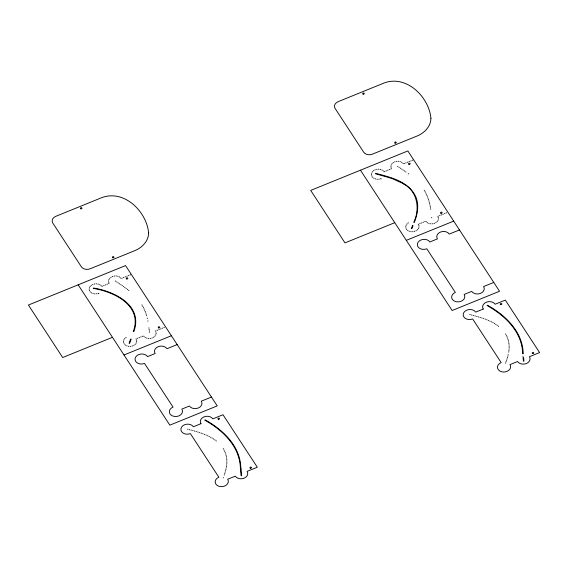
<?xml version="1.0" encoding="UTF-8"?>
<svg xmlns="http://www.w3.org/2000/svg" width="568" height="568" viewBox="0 0 568 568"><rect width="100%" height="100%" fill="white"/><g stroke="black" fill="none" stroke-linecap="round" stroke-linejoin="round"><path stroke-width="0.85" d="M226.845 462.132L226.838 462.529M509.148 347.488L509.134 347.893M226.788 463.538L226.76 463.942M509.084 348.901L509.056 349.299M226.66 464.951L226.618 465.348M508.964 350.307L508.914 350.712M226.476 466.356L226.412 466.754M508.779 351.713L508.715 352.117M226.234 467.755L226.156 468.16M225.943 469.154L225.851 469.558M508.232 354.56L508.147 354.915M225.602 470.552L225.503 470.922M507.899 355.909L507.799 356.306M133.821 331.591C143.477 305.456 114.509 291.32 93.422 288.019M133.288 331.57C142.93 305.648 114.14 291.682 93.23 288.402M225.219 471.937L225.106 472.335M507.515 357.3L507.401 357.698M224.8 473.329L224.672 473.719M507.096 358.685L506.975 359.082M224.346 474.706L224.218 475.096M506.649 360.062L506.514 360.46M506.166 361.44L506.031 361.83M413.781 222.344C420.199 209.152 417.565 191.317 403.67 184.004M223.352 477.503L223.224 477.844M414.264 222.493C417.501 214.171 419.518 204.501 415.456 196.081C408.158 181.227 390.287 177.166 375.725 173.382M505.669 362.81L505.52 363.2M130.69 339.082L129.064 343.242M131.215 339.11L129.568 343.342M412.588 225.453L411.36 228.599M413.071 225.61L411.864 228.698M112.315 276.552L112.329 276.545A6.603 5.02 -4.7 0 1 112.798 276.375M394.611 161.916L394.632 161.908A6.603 5.02 -4.7 0 1 395.094 161.738M101.992 286.336L102.467 286.144M103.653 285.661L104.129 285.47M105.307 284.987L105.783 284.795M106.969 284.312L107.444 284.121M108.63 283.638L109.099 283.446M121.772 278.306L122.241 278.114M123.426 277.631L123.902 277.44M125.088 276.957L125.563 276.765M126.749 276.282L127.218 276.091M128.403 275.608L128.879 275.416M130.065 274.933L130.541 274.742M384.287 171.692L384.763 171.5M385.949 171.025L386.425 170.826M387.61 170.35L388.079 170.159M389.265 169.676L389.74 169.484M390.926 169.001L391.402 168.81M404.068 163.662L404.544 163.47M405.73 162.988L406.198 162.796M407.384 162.313L407.86 162.121M409.045 161.646L409.521 161.447M410.707 160.971L411.175 160.779M412.361 160.297L412.837 160.105M112.457 337.314L62.693 357.528L28.4 305.037L125.556 265.583L217.239 405.9L169.839 425.148L78.164 284.831M394.753 222.677L344.989 242.884L310.696 190.401L407.86 150.946L499.535 291.256L452.142 310.504L360.46 170.194M136.213 338.847L136 338.933A6.603 5.02 -4.7 0 1 136.128 339.131M137.399 338.372L137.875 338.173M139.061 337.697L139.529 337.506M140.715 337.023L141.191 336.831M142.376 336.348L142.852 336.157M155.518 331.009L155.994 330.817M157.173 330.335L157.648 330.143M158.834 329.66L159.31 329.468M160.495 328.993L160.964 328.794M162.15 328.318L162.625 328.126M163.811 327.644L164.287 327.452M418.51 224.211L418.304 224.296A6.603 5.02 -4.7 0 1 418.424 224.495M419.695 223.728L420.171 223.536M421.357 223.054L421.832 222.862M423.011 222.379L423.487 222.187M424.672 221.705L425.148 221.513M437.814 216.373L438.29 216.181M439.476 215.698L439.951 215.506M441.13 215.024L441.606 214.832M442.791 214.349L443.267 214.157M444.453 213.674L444.921 213.483M446.107 213L446.583 212.808M124.001 354.986L171.394 335.745M406.305 240.349L453.697 221.101M177.173 344.577L166.978 348.716A6.603 5.02 -4.7 0 0 158.167 346.707A6.603 5.02 -4.7 0 0 155.135 353.53L147.552 356.605A6.603 5.02 -4.7 0 0 138.741 354.595A6.603 5.02 -4.7 0 0 135.702 361.418A6.603 5.02 -4.7 0 0 144.513 363.428L173.034 407.079A6.603 5.02 -4.7 0 0 169.995 413.902A6.603 5.02 -4.7 0 0 178.806 415.918A6.603 5.02 -4.7 0 0 181.838 409.095L189.428 406.014A6.603 5.02 -4.7 0 0 198.232 408.023A6.603 5.02 -4.7 0 0 201.271 401.2L211.466 397.06M459.469 229.941L449.281 234.073A6.603 5.02 -4.7 0 0 440.47 232.064A6.603 5.02 -4.7 0 0 437.431 238.887L429.848 241.968A6.603 5.02 -4.7 0 0 421.037 239.952A6.603 5.02 -4.7 0 0 417.998 246.782A6.603 5.02 -4.7 0 0 426.809 248.791L455.33 292.442A6.603 5.02 -4.7 0 0 452.291 299.265A6.603 5.02 -4.7 0 0 461.102 301.274A6.603 5.02 -4.7 0 0 464.141 294.451L471.724 291.37A6.603 5.02 -4.7 0 0 480.535 293.386A6.603 5.02 -4.7 0 0 483.574 286.563L493.762 282.424M375.533 173.765L391.849 178.444L402.35 183.187M469.764 314.53L470.254 314.658M187.461 429.174L187.958 429.301M471.972 315.112L471.483 314.984M189.179 429.621L189.676 429.749M473.691 315.567L473.201 315.439M190.898 430.075L191.388 430.21M474.912 315.9L475.402 316.035M192.616 430.537L193.106 430.672M476.623 316.376L477.106 316.511M194.32 431.013L194.81 431.155M478.32 316.866L478.803 317.008M196.024 431.502L196.507 431.644M480.01 317.377L480.485 317.526M197.707 432.014L198.189 432.163M481.678 317.91L482.154 318.066M199.382 432.546L199.858 432.702M483.34 318.463L483.808 318.634M201.044 433.107L201.512 433.27M485.051 319.081L485.441 319.23M202.684 433.696L203.145 433.867M486.599 319.678L487.053 319.862M204.302 434.314L204.757 434.499M488.189 320.331L488.636 320.529M205.893 434.974L206.34 435.166M489.751 321.026L490.191 321.232M207.455 435.67L207.895 435.876M491.277 321.765L491.71 321.978M208.981 436.401L209.414 436.622M492.768 322.539L493.187 322.766M210.472 437.183L210.891 437.41M402.456 183.251L403.564 183.933M494.224 323.355L494.629 323.604M211.921 437.999L212.333 438.24M495.63 324.221L496.02 324.477M213.327 438.865L213.717 439.121M397.515 166.325L397.905 166.58M398.885 167.219L399.276 167.475M487.415 305.201C505.52 315.297 522.695 331.606 523.22 353.736M487.06 305.513C505.08 315.559 522.184 331.769 522.695 353.8M115.219 280.961L115.609 281.224M116.589 281.863L116.98 282.118M205.112 419.844C222.805 429.784 239.916 445.539 240.782 467.215M204.764 420.157C222.89 430.175 239.966 446.583 240.42 468.671M400.248 168.121L400.639 168.376M117.952 282.757L118.343 283.013M401.611 169.023L402.002 169.278M119.316 283.659L119.706 283.922M402.968 169.931L403.351 170.194M120.672 284.568L121.055 284.831M404.317 170.847L404.693 171.11M122.013 285.484L122.397 285.754M405.644 171.77L406.028 172.04M496.979 325.13L497.355 325.4M123.348 286.414L123.725 286.684M214.683 439.774L215.059 440.037M124.669 287.351L125.038 287.621M408.264 173.666L408.633 173.936M125.968 288.303L126.337 288.579M127.253 289.275L127.615 289.552M498.278 326.089L498.64 326.366M215.982 440.725L216.344 441.009M128.51 290.255L128.865 290.539M381.163 178.934L380.972 178.636A6.603 5.02 -4.7 0 1 380.489 178.813M98.867 293.571L98.676 293.273A6.603 5.02 -4.7 0 1 98.193 293.45M505.52 333.941L505.74 334.296M223.224 448.578L223.437 448.94M424.204 190.23L424.417 190.592M141.908 304.874L142.121 305.236M424.942 191.494L425.148 191.863M142.646 306.138L142.852 306.5M506.251 335.205L506.443 335.574M223.955 449.849L224.147 450.211M425.638 192.779L425.83 193.148M143.342 307.416L143.526 307.785M426.284 194.071L426.461 194.441M143.988 308.715L144.166 309.084M506.897 336.497L507.068 336.874M224.601 451.141L224.772 451.517M426.887 195.378L427.051 195.754M144.591 310.021L144.755 310.398M427.448 196.706L427.597 197.082M145.145 311.342L145.302 311.726M507.465 337.818L507.607 338.194M225.162 452.462L225.304 452.831M427.96 198.033L428.102 198.417M145.664 312.677L145.798 313.06M428.428 199.382L428.556 199.766M146.132 314.019L146.26 314.409M507.941 339.16L508.069 339.55M225.645 453.804L225.766 454.187M428.861 200.731L428.975 201.122M146.565 315.375L146.679 315.765M429.252 202.094L429.358 202.485M508.339 340.523L508.438 340.914M226.043 455.16L226.142 455.557M429.607 203.465L429.699 203.855M147.304 318.108L147.403 318.499M429.919 204.842L430.004 205.233M508.658 341.9L508.736 342.291M226.362 456.537L226.433 456.935M430.21 206.219L430.281 206.617M147.907 320.863L147.985 321.254M430.466 207.604L430.53 208.002M430.693 208.996L430.75 209.393M508.892 343.285L508.949 343.675M226.596 457.922L226.646 458.312M240.804 467.372L240.924 468.458M148.951 327.814L148.993 328.212M240.939 468.536L241.038 469.466M240.52 469.601L241.109 475.785M149.1 329.213L149.143 329.61M241.059 469.7L241.634 475.743M522.972 356.512L522.936 356.122M149.242 330.611L149.278 331.009M523.618 357.705L523.937 361.099M523.071 357.52L523.405 361.149M431.673 217.366L431.708 217.764M149.377 332.01L149.412 332.408M509.056 344.684L509.084 345.081M226.753 459.32L226.788 459.718M509.134 346.082L509.148 346.487M226.838 460.726L226.845 461.124M96.922 293.77A6.603 5.02 -4.7 0 1 96.404 293.841M95.083 293.876A6.603 5.02 -4.7 0 1 94.565 293.834M93.301 293.599A6.603 5.02 -4.7 0 1 92.818 293.443M91.711 292.946A6.603 5.02 -4.7 0 1 91.313 292.697M90.44 291.98A6.603 5.02 -4.7 0 1 90.149 291.654M89.581 290.766A6.603 5.02 -4.7 0 1 89.424 290.39M89.212 289.403A6.603 5.02 -4.7 0 1 89.197 289.005M89.346 288.004A6.603 5.02 -4.7 0 1 89.481 287.607M89.992 286.662A6.603 5.02 -4.7 0 1 90.255 286.308M91.079 285.498A6.603 5.02 -4.7 0 1 91.462 285.207M92.541 284.596A6.603 5.02 -4.7 0 1 93.01 284.398M94.252 284.021A6.603 5.02 -4.7 0 1 94.771 283.929M96.084 283.822A6.603 5.02 -4.7 0 1 96.61 283.844M97.888 284.021A6.603 5.02 -4.7 0 1 98.385 284.149M99.535 284.596A6.603 5.02 -4.7 0 1 99.954 284.816M100.884 285.498A6.603 5.02 -4.7 0 1 101.203 285.81M108.893 282.601A6.603 5.02 -4.7 0 1 108.765 282.211M108.63 281.224A6.603 5.02 -4.7 0 1 108.644 280.819M108.871 279.825A6.603 5.02 -4.7 0 1 109.035 279.435M109.617 278.512A6.603 5.02 -4.7 0 1 109.908 278.171M110.788 277.397A6.603 5.02 -4.7 0 1 111.193 277.12M114.061 276.055A6.603 5.02 -4.7 0 1 114.58 275.984M115.9 275.941A6.603 5.02 -4.7 0 1 116.419 275.984M117.682 276.218A6.603 5.02 -4.7 0 1 118.165 276.368M119.273 276.864A6.603 5.02 -4.7 0 1 119.678 277.113M120.551 277.83A6.603 5.02 -4.7 0 1 120.842 278.157M156.101 333.288A6.603 5.02 -4.7 0 1 156.072 333.686M155.817 334.68A6.603 5.02 -4.7 0 1 155.646 335.07M155.05 335.979A6.603 5.02 -4.7 0 1 154.744 336.32M153.85 337.087A6.603 5.02 -4.7 0 1 153.438 337.349M152.309 337.903A6.603 5.02 -4.7 0 1 151.819 338.074M150.548 338.379A6.603 5.02 -4.7 0 1 150.023 338.443M148.709 338.464A6.603 5.02 -4.7 0 1 148.191 338.421M146.934 338.166A6.603 5.02 -4.7 0 1 146.459 338.01M145.358 337.498A6.603 5.02 -4.7 0 1 144.961 337.243M144.102 336.512A6.603 5.02 -4.7 0 1 143.818 336.185M155.866 331.904A6.603 5.02 -4.7 0 1 155.987 332.287M136.654 341.467A6.603 5.02 -4.7 0 1 136.597 341.872M136.263 342.852A6.603 5.02 -4.7 0 1 136.064 343.235M135.397 344.123A6.603 5.02 -4.7 0 1 135.07 344.449M134.119 345.174A6.603 5.02 -4.7 0 1 133.686 345.422M132.522 345.926A6.603 5.02 -4.7 0 1 132.024 346.075M130.732 346.317A6.603 5.02 -4.7 0 1 130.207 346.359M128.9 346.324A6.603 5.02 -4.7 0 1 128.382 346.253M127.154 345.947A6.603 5.02 -4.7 0 1 126.685 345.77M125.634 345.202A6.603 5.02 -4.7 0 1 125.258 344.932M124.463 344.165A6.603 5.02 -4.7 0 1 124.207 343.825M123.725 342.902A6.603 5.02 -4.7 0 1 123.611 342.518M123.49 341.524A6.603 5.02 -4.7 0 1 123.512 341.119M123.76 340.125A6.603 5.02 -4.7 0 1 123.93 339.742M124.527 338.826A6.603 5.02 -4.7 0 1 124.832 338.485M125.727 337.719A6.603 5.02 -4.7 0 1 126.139 337.449M136.526 340.076A6.603 5.02 -4.7 0 1 136.611 340.466M379.218 179.126A6.603 5.02 -4.7 0 1 378.7 179.197M377.386 179.239A6.603 5.02 -4.7 0 1 376.861 179.197M375.597 178.956A6.603 5.02 -4.7 0 1 375.121 178.806M374.007 178.309A6.603 5.02 -4.7 0 1 373.609 178.061M372.736 177.337A6.603 5.02 -4.7 0 1 372.445 177.01M371.884 176.123A6.603 5.02 -4.7 0 1 371.72 175.746M371.507 174.767A6.603 5.02 -4.7 0 1 371.493 174.362M371.649 173.361A6.603 5.02 -4.7 0 1 371.777 172.97M372.288 172.026A6.603 5.02 -4.7 0 1 372.558 171.671M373.382 170.862A6.603 5.02 -4.7 0 1 373.765 170.57M374.837 169.953A6.603 5.02 -4.7 0 1 375.306 169.754M376.548 169.385A6.603 5.02 -4.7 0 1 377.067 169.285M378.38 169.186A6.603 5.02 -4.7 0 1 378.906 169.2M380.191 169.378A6.603 5.02 -4.7 0 1 380.681 169.505M381.831 169.953A6.603 5.02 -4.7 0 1 382.257 170.18M383.187 170.854A6.603 5.02 -4.7 0 1 383.499 171.167M391.196 167.958A6.603 5.02 -4.7 0 1 391.068 167.574M390.926 166.58A6.603 5.02 -4.7 0 1 390.947 166.175M391.175 165.181A6.603 5.02 -4.7 0 1 391.338 164.798M391.913 163.875A6.603 5.02 -4.7 0 1 392.204 163.527M393.091 162.753A6.603 5.02 -4.7 0 1 393.496 162.483M396.357 161.418A6.603 5.02 -4.7 0 1 396.883 161.347M398.196 161.305A6.603 5.02 -4.7 0 1 398.715 161.34M399.978 161.582A6.603 5.02 -4.7 0 1 400.461 161.724M401.576 162.228A6.603 5.02 -4.7 0 1 401.974 162.469M402.854 163.194A6.603 5.02 -4.7 0 1 403.145 163.513M438.397 218.644A6.603 5.02 -4.7 0 1 438.368 219.049M438.12 220.043A6.603 5.02 -4.7 0 1 437.949 220.427M437.346 221.343A6.603 5.02 -4.7 0 1 437.048 221.683M436.146 222.443A6.603 5.02 -4.7 0 1 435.734 222.713M434.605 223.267A6.603 5.02 -4.7 0 1 434.115 223.437M432.844 223.735A6.603 5.02 -4.7 0 1 432.326 223.799M431.005 223.827A6.603 5.02 -4.7 0 1 430.487 223.778M429.23 223.522A6.603 5.02 -4.7 0 1 428.755 223.366M427.654 222.855A6.603 5.02 -4.7 0 1 427.257 222.606M426.405 221.868A6.603 5.02 -4.7 0 1 426.121 221.541M438.162 217.26A6.603 5.02 -4.7 0 1 438.283 217.65M418.95 226.831A6.603 5.02 -4.7 0 1 418.893 227.236M418.566 228.215A6.603 5.02 -4.7 0 1 418.368 228.592M417.7 229.479A6.603 5.02 -4.7 0 1 417.366 229.806M416.415 230.53A6.603 5.02 -4.7 0 1 415.989 230.778M414.817 231.282A6.603 5.02 -4.7 0 1 414.32 231.432M413.035 231.68A6.603 5.02 -4.7 0 1 412.51 231.723M411.196 231.687A6.603 5.02 -4.7 0 1 410.678 231.616M409.45 231.304A6.603 5.02 -4.7 0 1 408.988 231.126M407.93 230.565A6.603 5.02 -4.7 0 1 407.554 230.296M406.759 229.522A6.603 5.02 -4.7 0 1 406.503 229.181M406.028 228.265A6.603 5.02 -4.7 0 1 405.907 227.874M405.786 226.88A6.603 5.02 -4.7 0 1 405.815 226.476M406.063 225.482A6.603 5.02 -4.7 0 1 406.234 225.098M406.823 224.182A6.603 5.02 -4.7 0 1 407.128 223.842M408.023 223.075A6.603 5.02 -4.7 0 1 408.435 222.812M418.822 225.439A6.603 5.02 -4.7 0 1 418.914 225.83M148.617 232.844C148.631 241.4 141.588 248.173 134.005 250.978L90.163 268.778A6.603 5.02 -4.7 0 1 81.352 266.768L52.831 223.117A6.603 5.02 -4.7 0 1 55.87 216.294L99.712 198.488C122.66 187.951 146.466 210.572 148.617 232.844M430.913 118.208C430.927 126.763 423.891 133.53 416.301 136.334L372.459 154.141A6.603 5.02 -4.7 0 1 363.648 152.125L335.134 108.474A6.603 5.02 -4.7 0 1 338.173 101.651L382.008 83.851C404.956 73.307 428.762 95.935 430.913 118.208M200.973 423.685L193.39 426.767A6.603 5.02 -4.7 0 0 184.579 424.75A6.603 5.02 -4.7 0 0 181.54 431.573A6.603 5.02 -4.7 0 0 190.351 433.59L218.872 477.241A6.603 5.02 -4.7 0 0 215.833 484.064A6.603 5.02 -4.7 0 0 224.644 486.073A6.603 5.02 -4.7 0 0 227.683 479.25L235.266 476.169A6.603 5.02 -4.7 0 0 244.077 478.185A6.603 5.02 -4.7 0 0 247.108 471.362L257.304 467.223L223.011 414.732L212.822 418.872A6.603 5.02 -4.7 0 0 204.011 416.862A6.603 5.02 -4.7 0 0 200.973 423.685M483.269 309.042L475.686 312.123A6.603 5.02 -4.7 0 0 466.875 310.114A6.603 5.02 -4.7 0 0 463.836 316.937A6.603 5.02 -4.7 0 0 472.647 318.946L501.168 362.597A6.603 5.02 -4.7 0 0 498.129 369.42A6.603 5.02 -4.7 0 0 506.94 371.436A6.603 5.02 -4.7 0 0 509.979 364.606L517.562 361.532A6.603 5.02 -4.7 0 0 526.373 363.541A6.603 5.02 -4.7 0 0 529.411 356.718L539.6 352.579L505.307 300.096L495.118 304.235A6.603 5.02 -4.7 0 0 486.307 302.219A6.603 5.02 -4.7 0 0 483.269 309.042M158.649 327.899A0.795 0.603 -4.7 0 0 159.807 327.303A0.795 0.603 -4.7 0 0 158.6 326.856A0.795 0.603 -4.7 0 0 158.649 327.899M126.671 278.945A0.795 0.603 -4.7 0 0 127.828 278.348A0.795 0.603 -4.7 0 0 126.614 277.908A0.795 0.603 -4.7 0 0 126.671 278.945M250.332 468.217A0.795 0.603 -4.7 0 0 251.489 467.613A0.795 0.603 -4.7 0 0 250.275 467.173A0.795 0.603 -4.7 0 0 250.332 468.217M218.346 419.262A0.795 0.603 -4.7 0 0 219.504 418.666A0.795 0.603 -4.7 0 0 218.289 418.218A0.795 0.603 -4.7 0 0 218.346 419.262M112.812 257.744A0.795 0.603 -4.7 0 0 113.969 257.141A0.795 0.603 -4.7 0 0 112.755 256.7A0.795 0.603 -4.7 0 0 112.812 257.744M80.826 208.79A0.795 0.603 -4.7 0 0 81.991 208.193A0.795 0.603 -4.7 0 0 80.777 207.746A0.795 0.603 -4.7 0 0 80.826 208.79M440.953 213.256A0.795 0.603 -4.7 0 0 442.11 212.659A0.795 0.603 -4.7 0 0 440.896 212.219A0.795 0.603 -4.7 0 0 440.953 213.256M408.967 164.308A0.795 0.603 -4.7 0 0 410.124 163.712A0.795 0.603 -4.7 0 0 408.91 163.264A0.795 0.603 -4.7 0 0 408.967 164.308M532.628 353.573A0.795 0.603 -4.7 0 0 533.785 352.976A0.795 0.603 -4.7 0 0 532.571 352.529A0.795 0.603 -4.7 0 0 532.628 353.573M500.642 304.625A0.795 0.603 -4.7 0 0 501.8 304.022A0.795 0.603 -4.7 0 0 500.593 303.582A0.795 0.603 -4.7 0 0 500.642 304.625M395.108 143.101A0.795 0.603 -4.7 0 0 396.272 142.504A0.795 0.603 -4.7 0 0 395.058 142.057A0.795 0.603 -4.7 0 0 395.108 143.101M363.129 94.153A0.795 0.603 -4.7 0 0 364.287 93.55A0.795 0.603 -4.7 0 0 363.073 93.109A0.795 0.603 -4.7 0 0 363.129 94.153"/></g></svg>
